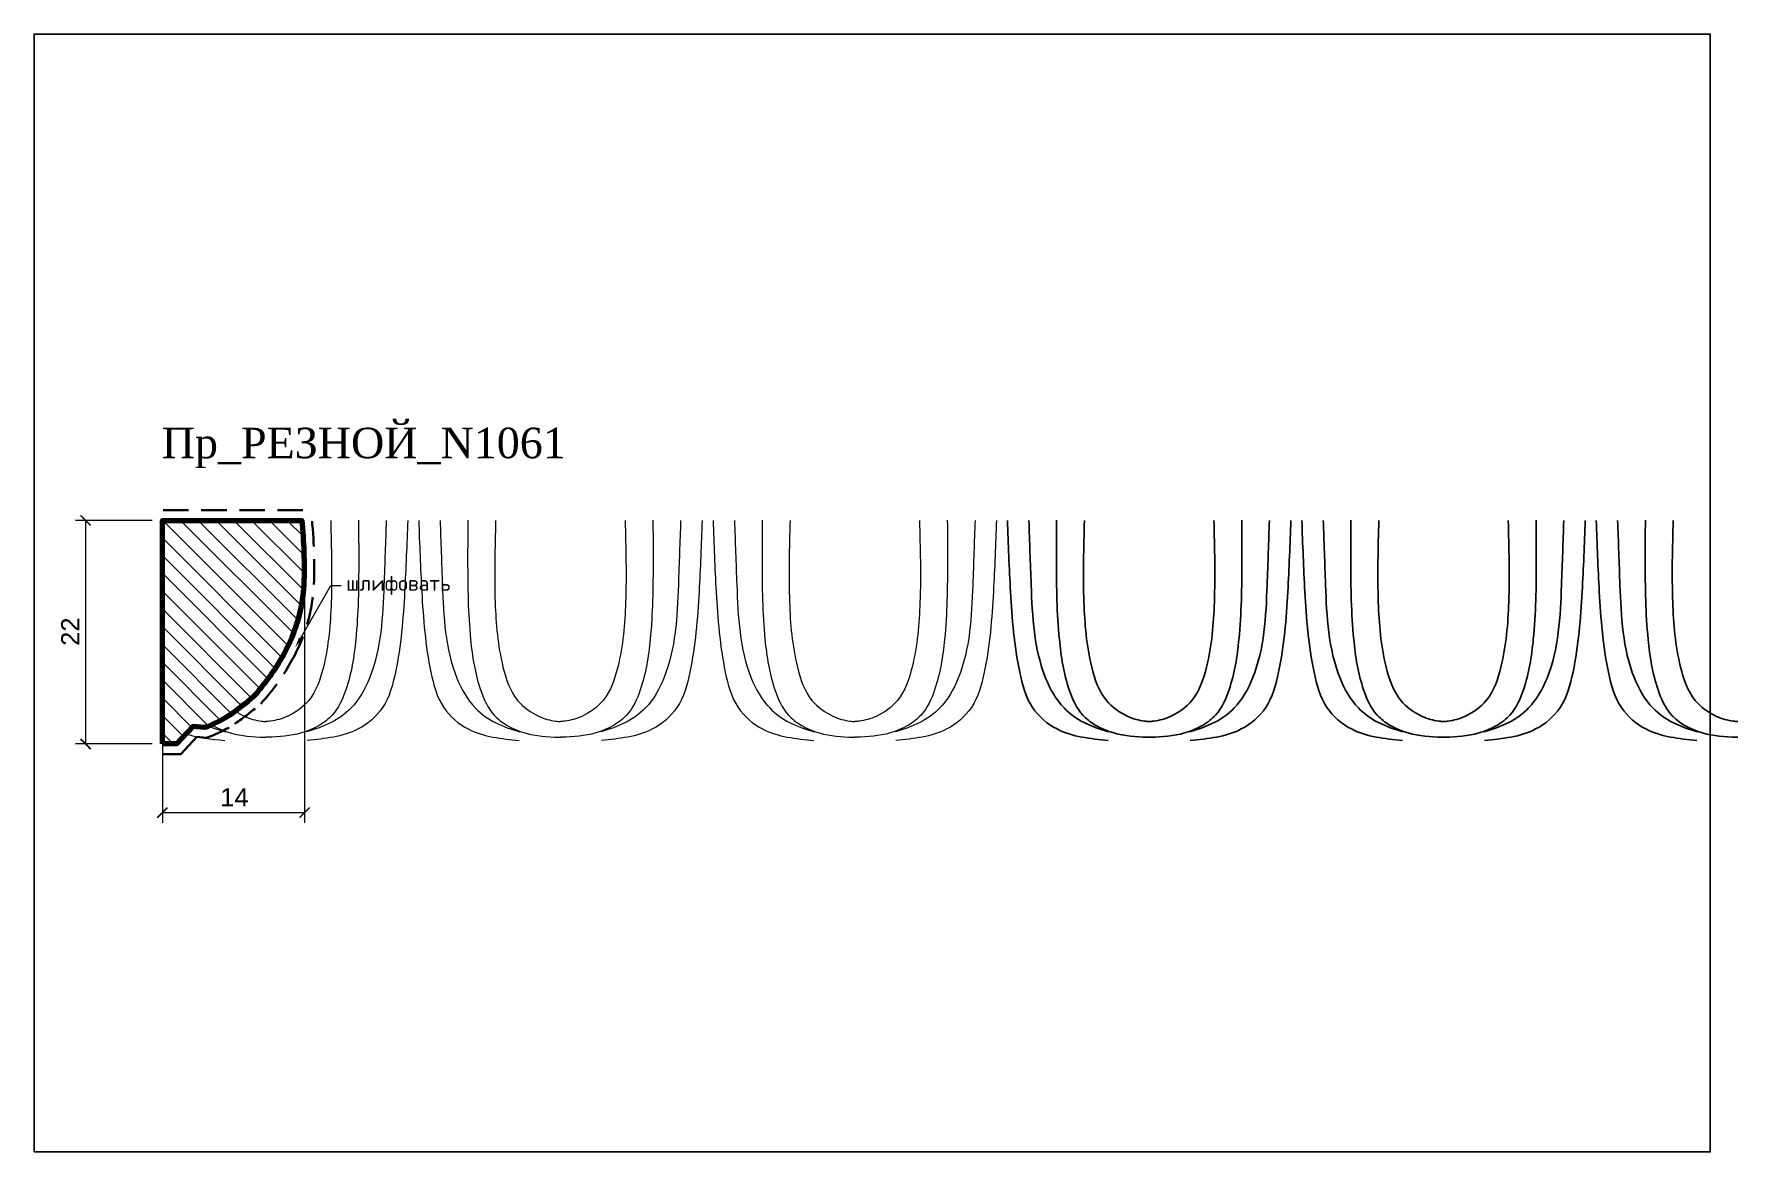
# Model space of a CAD drawing. Header units: millimetres. Extents: x 1287 to 1455, y -2256 to -2146.
import ezdxf
from ezdxf import colors
from ezdxf.entities.mleader import LeaderData, LeaderLine
from ezdxf.math import Vec2, Vec3

# ---------------------------------------------------------------- set-up
doc = ezdxf.new("R2010")
doc.units = ezdxf.units.MM
doc.linetypes.add('HIDDEN', pattern=[0.375, 0.25, -0.125])
for name, color, linetype, lineweight in [('0.05', 7, 'Continuous', 5), ('0.15', 7, 'Continuous', 15), ('линия 50', 1, 'Continuous', 140), ('служебный слой РАЗМЕРЫ', 7, 'Continuous', 9)]:
    doc.layers.add(name, color=color, linetype=linetype, lineweight=lineweight)
doc.layers.add('Outside panel', color=7, linetype='Continuous', lineweight=18, true_color=0x7f5e57)
doc.layers.add('размеры в модели', color=7, linetype='Continuous')
doc.styles.add('ELECT', font='times.ttf')
doc.styles.get("Standard").update_dxf_attribs({"font": 'arial.ttf'})
doc.styles.add('ЕСКД профили текст', font='isocpeur.ttf')
doc.dimstyles.new('M_1', dxfattribs={"dimtxt": 1.8, "dimasz": 1, "dimexe": 1, "dimexo": 1, "dimgap": 0.6, "dimtad": 1, "dimdec": 0, "dimdsep": 46, "dimtxsty": 'Standard', "dimblk": 'ARCHTICK', "dimcen": -5, "dimclrd": 7, "dimclre": 7, "dimclrt": 7, "dimadec": 0, "dimazin": 0, "dimtfac": 1, "dimtdec": 0, "dimtmove": 0, "dimatfit": 3, "dimfxl": 1, "dimtolj": 1, "dimtzin": 0, "dimlwd": 5, "dimlwe": 5, "dimarcsym": 0})

# ---------------------------------------------------------------- blocks, each defined once
blk = doc.blocks.new('_ArchTick')
at = {"color": 0, "linetype": 'ByBlock', "const_width": 0.15}
blk.add_lwpolyline([(-0.5, -0.5), (0.5, 0.5)], dxfattribs=at)
blk = doc.blocks.new('*D3')
at = {"layer": 'Defpoints', "color": 0, "ltscale": 1000, "transparency": 16777216}
for p in [(1313.657217409225, -2198.126096554421), (1299.661149147953, -2213.52042046671), (1313.657217409225, -2222.256359561026)]:
    blk.add_point(p, dxfattribs=at)
at = {"layer": 'размеры в модели', "color": 7, "lineweight": 5, "ltscale": 1000, "transparency": 16777216}
for p, q in [((1313.657217409225, -2199.126096554421), (1313.657217409225, -2223.256359561026)), ((1299.661149147953, -2214.52042046671), (1299.661149147953, -2223.256359561026)), ((1299.661149147953, -2222.256359561026), (1313.657217409225, -2222.256359561026))]:
    blk.add_line(p, q, dxfattribs=at)
at = {"layer": 'размеры в модели', "color": 7, "lineweight": 5, "ltscale": 1000, "transparency": 16777216, "rotation": 180}
blk.add_blockref('_ArchTick', (1299.661149147953, -2222.256359561026), dxfattribs=at)
at = {"layer": 'размеры в модели', "color": 7, "lineweight": 5, "ltscale": 1000, "transparency": 16777216}
blk.add_blockref('_ArchTick', (1313.657217409225, -2222.256359561026), dxfattribs=at)
at = {"layer": 'размеры в модели', "color": 7, "ltscale": 1000, "transparency": 16777216, "insert": (1306.75113534473, -2220.75267606853), "char_height": 1.8, "attachment_point": 5}
blk.add_mtext('\\A1;14', dxfattribs=at)
blk = doc.blocks.new('*D2')
at = {"layer": 'Defpoints', "color": 0, "ltscale": 1000, "transparency": 16777216}
for p in [(1299.661149147953, -2193.498790684594), (1292.102978969921, -2215.498790684594), (1299.661149147953, -2215.498790684594)]:
    blk.add_point(p, dxfattribs=at)
at = {"layer": 'размеры в модели', "color": 7, "lineweight": 5, "ltscale": 1000, "transparency": 16777216}
for p, q in [((1298.661149147953, -2193.498790684594), (1291.102978969921, -2193.498790684594)), ((1292.102978969921, -2193.498790684594), (1292.102978969921, -2215.498790684594)), ((1298.661149147953, -2215.498790684594), (1291.102978969921, -2215.498790684594))]:
    blk.add_line(p, q, dxfattribs=at)
for p, rotation in [((1292.102978969921, -2193.498790684594), 90), ((1292.102978969921, -2215.498790684594), 270)]:
    blk.add_blockref('_ArchTick', p, dxfattribs=dict(at, rotation=rotation))
at = {"layer": 'размеры в модели', "color": 7, "ltscale": 1000, "transparency": 16777216, "insert": (1290.599295477424, -2204.455084322602), "char_height": 1.8, "attachment_point": 5, "rotation": 90}
blk.add_mtext('\\A1;22', dxfattribs=at)

msp = doc.modelspace()

# ---------------------------------------------------------------- hatches: boundary and pattern name
at = {"layer": 'Outside panel', "ltscale": 1000}
h = msp.add_hatch(dxfattribs=at)
h.set_pattern_fill('ANSI31', color=256, scale=9.894831059293374, angle=89.99999999999999)
h.set_pattern_definition([(135, (-308747.4975907406, 91669.59184331397), (-0.874587767590202, -0.8745877675902015), [])])
edge = h.paths.add_edge_path()
edge.add_line((1299.661149147953, -2214.556151865923), (1299.661149147953, -2193.498790684593))
edge.add_line((1299.661149147953, -2193.498790684593), (1313.38001578132, -2193.498790684593))
edge.add_arc((1267.212092422586, -2198.13230536331), 46.39985566287772, -2.0194297122371836, 5.731139854933076, ccw=False)
edge.add_arc((1297.535618284015, -2198.904335016079), 16.07070228329326, 344.4103472739816, 356.92162766387554, ccw=False)
edge.add_arc((1297.359376112054, -2198.807559886875), 16.26653323889572, 330.8918046632115, 344.24884728329124, ccw=False)
edge.add_arc((1292.642424671732, -2196.360223330514), 21.57884496654001, 317.8768190533257, 331.3069871347346, ccw=False)
edge.add_arc((1283.780592050225, -2181.191743493357), 38.69125448646169, 305.4904203497591, 309.99362266527015, ccw=False)
edge.add_arc((1299.646939353839, -2202.438364087197), 12.19448129782392, 290.131429464319, 302.747813472426, ccw=False)
edge.add_line((1303.843972281316, -2213.887830831489), (1302.663984554176, -2213.772944929398))
edge.add_line((1302.663984554176, -2213.772944929398), (1301.036027944177, -2215.498790684593))
edge.add_line((1301.036027944177, -2215.498790684593), (1299.72782987123, -2215.498790684593))

# ---------------------------------------------------------------- linework, layer by layer
at = {"color": 6, "ltscale": 1000}
msp.add_lwpolyline([(1287.031080162746, -2255.646644122131), (1452.031080162746, -2255.646644122131), (1452.031080162746, -2145.646644122131), (1287.031080162746, -2145.646644122131)], close=True, dxfattribs=at)
at = {"color": 7, "ltscale": 1000}
for points in [[(1382.852035114829, -2193.498790684578), (1383.152336064315, -2200.529322514034), (1384.055281775825, -2208.442304440381), (1385.323900072657, -2211.915005115283), (1387.732436258866, -2214.02977081768), (1392.755837854984, -2215.147886998966)], [(1384.96231321507, -2193.498790684578), (1385.187028211363, -2199.842049615181), (1386.610904141617, -2209.017454268076), (1388.424967019873, -2211.962761237999), (1390.388158940998, -2213.393368571371), (1392.80895230878, -2214.319422084678)], [(1408.639102356796, -2193.498790684578), (1408.414387360503, -2199.842049615181), (1406.990511430482, -2209.017454268076), (1405.176448551993, -2211.962761237999), (1403.213256630868, -2213.393368571371), (1400.792463263318, -2214.319422084678)], [(1410.74938045727, -2193.498790684578), (1410.449079507551, -2200.529322514034), (1409.546133796041, -2208.442304440381), (1408.277515499442, -2211.915005115283), (1405.868979313, -2214.02977081768), (1400.845577716882, -2215.147886998966)], [(1411.83209816628, -2193.498790684578), (1412.132399115766, -2200.529322514034), (1413.035344827276, -2208.442304440381), (1414.303963124108, -2211.915005115283), (1416.712499310317, -2214.02977081768), (1421.735900906435, -2215.147886998966)], [(1413.942376266521, -2193.498790684578), (1414.167091262814, -2199.842049615181), (1415.590967193068, -2209.017454268076), (1417.405030071324, -2211.962761237999), (1419.368221992449, -2213.393368571371), (1421.789015360231, -2214.319422084678)], [(1437.619165408712, -2193.498790684578), (1437.394450412652, -2199.842049615181), (1435.970574482399, -2209.017454268076), (1434.156511603909, -2211.962761237999), (1432.193319683018, -2213.393368571371), (1429.772526315235, -2214.319422084678)], [(1439.729443509186, -2193.498790684578), (1439.4291425597, -2200.529322514034), (1438.526196847957, -2208.442304440381), (1437.257578551358, -2211.915005115283), (1434.849042365149, -2214.02977081768), (1429.825640769031, -2215.147886998966)], [(1440.812161218197, -2193.498790684578), (1441.112462167683, -2200.529322514034), (1442.015407879426, -2208.442304440381), (1443.284026176025, -2211.915005115283), (1445.692562362234, -2214.02977081768), (1450.715963958351, -2215.147886998966)], [(1442.922439318438, -2193.498790684578), (1443.147154314731, -2199.842049615181), (1444.571030244984, -2209.017454268076), (1446.385093123241, -2211.962761237999), (1448.348285044365, -2213.393368571371), (1450.769078412148, -2214.319422084678)]]:
    msp.add_spline(points, degree=3, dxfattribs=at)
for points, knots in [([(1387.689536123358, -2193.466607210416), (1387.681152411325, -2194.803976144714), (1387.656601747087, -2198.720295647639), (1387.729515004725, -2204.339379126162), (1388.531726321726, -2209.488593917704), (1389.86566768499, -2212.461143449371), (1391.578539686565, -2213.783386706389), (1393.722838676356, -2214.676255605373), (1395.575578276588, -2214.81669146604), (1396.747612951611, -2214.835137491187), (1396.800707785933, -2214.835838664512)], [0, 0, 0, 0, 0.814305432256845, 2.38459273573661, 3.410301507354235, 3.984109668203167, 4.299908741893971, 4.703424338877881, 5.38246403532919, 5.414697290127206, 5.414697290127206, 5.414697290127206, 5.414697290127206]), ([(1390.429016212987, -2193.506057920531), (1390.3586005746, -2196.195040474777), (1390.232061646468, -2201.02721950227), (1390.727661313311, -2206.999119389875), (1392.131177740925, -2211.158810933252), (1394.37434962863, -2212.767838699991), (1395.930186835405, -2213.237829811129), (1396.648270858273, -2213.284524348113), (1396.800707786166, -2213.289270134308)], [0, 0, 0, 0, 1.633893413137659, 2.936153479963712, 3.662482702281141, 4.197552185634907, 4.544117129315532, 4.637117647619478, 4.637117647619478, 4.637117647619478, 4.637117647619478]), ([(1405.91187944874, -2193.466607210416), (1405.920263160773, -2194.803976144714), (1405.944813824779, -2198.720295647639), (1405.871900567141, -2204.339379126162), (1405.06968925014, -2209.488593917704), (1403.735747886876, -2212.461143449371), (1402.022875885301, -2213.783386706389), (1399.878576895742, -2214.676255605373), (1398.025837295278, -2214.81669146604), (1396.853802620255, -2214.835137491187), (1396.800707785933, -2214.835838664512)], [0, 0, 0, 0, 0.814305432256845, 2.38459273573661, 3.410301507354235, 3.984109668203167, 4.299908741893971, 4.703424338877881, 5.38246403532919, 5.414697290127206, 5.414697290127206, 5.414697290127206, 5.414697290127206]), ([(1403.172399359111, -2193.506057920531), (1403.242814997266, -2196.195040474777), (1403.369353925631, -2201.02721950227), (1402.873754258555, -2206.999119389875), (1401.470237831174, -2211.158810933252), (1399.227065943236, -2212.767838699991), (1397.671228736461, -2213.237829811129), (1396.953144713592, -2213.284524348113), (1396.8007077857, -2213.289270134308)], [0, 0, 0, 0, 1.633893413137659, 2.936153479963712, 3.662482702281141, 4.197552185634907, 4.544117129315532, 4.637117647619478, 4.637117647619478, 4.637117647619478, 4.637117647619478]), ([(1416.669599174809, -2193.466607210416), (1416.661215462544, -2194.803976144714), (1416.636664798538, -2198.720295647639), (1416.709578056176, -2204.339379126162), (1417.511789373177, -2209.488593917704), (1418.845730736441, -2212.461143449371), (1420.558602738016, -2213.783386706389), (1422.702901727807, -2214.676255605373), (1424.555641328039, -2214.81669146604), (1425.727676003062, -2214.835137491187), (1425.780770837384, -2214.835838664512)], [0, 0, 0, 0, 0.814305432256845, 2.38459273573661, 3.410301507354235, 3.984109668203167, 4.299908741893971, 4.703424338877881, 5.38246403532919, 5.414697290127206, 5.414697290127206, 5.414697290127206, 5.414697290127206]), ([(1419.409079264438, -2193.506057920531), (1419.338663626051, -2196.195040474777), (1419.212124697919, -2201.02721950227), (1419.707724364762, -2206.999119389875), (1421.111240792143, -2211.158810933252), (1423.354412680081, -2212.767838699991), (1424.910249886856, -2213.237829811129), (1425.628333909724, -2213.284524348113), (1425.780770837617, -2213.289270134308)], [0, 0, 0, 0, 1.633893413137659, 2.936153479963712, 3.662482702281141, 4.197552185634907, 4.544117129315532, 4.637117647619478, 4.637117647619478, 4.637117647619478, 4.637117647619478]), ([(1434.891942500657, -2193.466607210416), (1434.90032621269, -2194.803976144714), (1434.924876876696, -2198.720295647639), (1434.851963619058, -2204.339379126162), (1434.049752302057, -2209.488593917704), (1432.715810939026, -2212.461143449371), (1431.002938937218, -2213.783386706389), (1428.858639947659, -2214.676255605373), (1427.005900347427, -2214.81669146604), (1425.833865672404, -2214.835137491187), (1425.780770838082, -2214.835838664512)], [0, 0, 0, 0, 0.814305432256845, 2.38459273573661, 3.410301507354235, 3.984109668203167, 4.299908741893971, 4.703424338877881, 5.38246403532919, 5.414697290127206, 5.414697290127206, 5.414697290127206, 5.414697290127206]), ([(1432.152462411028, -2193.506057920531), (1432.222878049182, -2196.195040474777), (1432.349416977548, -2201.02721950227), (1431.853817310704, -2206.999119389875), (1430.450300883091, -2211.158810933252), (1428.207128995386, -2212.767838699991), (1426.651291788377, -2213.237829811129), (1425.933207765742, -2213.284524348113), (1425.780770837617, -2213.289270134308)], [0, 0, 0, 0, 1.633893413137659, 2.936153479963712, 3.662482702281141, 4.197552185634907, 4.544117129315532, 4.637117647619478, 4.637117647619478, 4.637117647619478, 4.637117647619478]), ([(1445.649662226726, -2193.466607210416), (1445.641278514693, -2194.803976144714), (1445.616727850687, -2198.720295647639), (1445.689641108325, -2204.339379126162), (1446.491852425326, -2209.488593917704), (1447.825793788357, -2212.461143449371), (1449.538665790165, -2213.783386706389), (1451.682964779724, -2214.676255605373), (1453.535704379956, -2214.81669146604), (1454.707739054978, -2214.835137491187), (1454.760833889301, -2214.835838664512)], [0, 0, 0, 0, 0.814305432256845, 2.38459273573661, 3.410301507354235, 3.984109668203167, 4.299908741893971, 4.703424338877881, 5.38246403532919, 5.414697290127206, 5.414697290127206, 5.414697290127206, 5.414697290127206]), ([(1448.389142316355, -2193.506057920531), (1448.318726678201, -2196.195040474777), (1448.192187749835, -2201.02721950227), (1448.687787416678, -2206.999119389875), (1450.091303844292, -2211.158810933252), (1452.334475731997, -2212.767838699991), (1453.890312939006, -2213.237829811129), (1454.608396961641, -2213.284524348113), (1454.760833889766, -2213.289270134308)], [0, 0, 0, 0, 1.633893413137659, 2.936153479963712, 3.662482702281141, 4.197552185634907, 4.544117129315532, 4.637117647619478, 4.637117647619478, 4.637117647619478, 4.637117647619478])]:
    msp.add_open_spline(points, degree=3, knots=knots, dxfattribs=at)
at = {"layer": '0.05', "color": 5, "ltscale": 1000}
msp.add_open_spline([(1300.749346968307, -2193.466607210416), (1300.74927971762, -2193.477335034884), (1300.749212466933, -2193.488062859353), (1300.749145220787, -2193.498790684578)], degree=3, dxfattribs=at)
at = {"layer": '0.15', "color": 7, "ltscale": 1000}
for points, knots in [([(1318.971690294155, -2193.466607210416), (1318.98007400642, -2194.803976144714), (1319.004624670426, -2198.720295647639), (1318.931711412788, -2204.339379126162), (1318.129500095787, -2209.488593917704), (1316.795558732523, -2212.461143449371), (1315.082686730948, -2213.783386706389), (1312.938387741156, -2214.676255605373), (1311.085648140925, -2214.81669146604), (1309.913613465902, -2214.835137491187), (1309.86051863158, -2214.835838664512)], [0, 0, 0, 0, 0.814305432256845, 2.38459273573661, 3.410301507354235, 3.984109668203167, 4.299908741893971, 4.703424338877881, 5.38246403532919, 5.414697290127206, 5.414697290127206, 5.414697290127206, 5.414697290127206]), ([(1316.232210204525, -2193.506057920531), (1316.302625842913, -2196.195040474777), (1316.429164771045, -2201.02721950227), (1315.933565104202, -2206.999119389875), (1314.530048676821, -2211.158810933252), (1312.286876788883, -2212.767838699991), (1310.731039582108, -2213.237829811129), (1310.012955559239, -2213.284524348113), (1309.860518631347, -2213.289270134308)], [0, 0, 0, 0, 1.633893413137659, 2.936153479963712, 3.662482702281141, 4.197552185634907, 4.544117129315532, 4.637117647619478, 4.637117647619478, 4.637117647619478, 4.637117647619478]), ([(1329.729410020223, -2193.466607210416), (1329.721026308191, -2194.803976144714), (1329.696475644185, -2198.720295647639), (1329.769388901823, -2204.339379126162), (1330.571600218824, -2209.488593917704), (1331.905541582088, -2212.461143449371), (1333.618413583663, -2213.783386706389), (1335.762712573222, -2214.676255605373), (1337.615452173686, -2214.81669146604), (1338.787486848709, -2214.835137491187), (1338.840581683031, -2214.835838664512)], [0, 0, 0, 0, 0.814305432256845, 2.38459273573661, 3.410301507354235, 3.984109668203167, 4.299908741893971, 4.703424338877881, 5.38246403532919, 5.414697290127206, 5.414697290127206, 5.414697290127206, 5.414697290127206]), ([(1332.468890109853, -2193.506057920531), (1332.398474471698, -2196.195040474777), (1332.271935543333, -2201.02721950227), (1332.767535210409, -2206.999119389875), (1334.17105163779, -2211.158810933252), (1336.414223525728, -2212.767838699991), (1337.970060732503, -2213.237829811129), (1338.688144755371, -2213.284524348113), (1338.840581683264, -2213.289270134308)], [0, 0, 0, 0, 1.633893413137659, 2.936153479963712, 3.662482702281141, 4.197552185634907, 4.544117129315532, 4.637117647619478, 4.637117647619478, 4.637117647619478, 4.637117647619478]), ([(1347.951753345606, -2193.466607210416), (1347.960137057638, -2194.803976144714), (1347.984687721877, -2198.720295647639), (1347.911774464239, -2204.339379126162), (1347.109563147238, -2209.488593917704), (1345.775621783974, -2212.461143449371), (1344.062749782399, -2213.783386706389), (1341.918450792607, -2214.676255605373), (1340.065711192376, -2214.81669146604), (1338.893676517353, -2214.835137491187), (1338.840581683031, -2214.835838664512)], [0, 0, 0, 0, 0.814305432256845, 2.38459273573661, 3.410301507354235, 3.984109668203167, 4.299908741893971, 4.703424338877881, 5.38246403532919, 5.414697290127206, 5.414697290127206, 5.414697290127206, 5.414697290127206]), ([(1345.212273255976, -2193.506057920531), (1345.282688894364, -2196.195040474777), (1345.409227822496, -2201.02721950227), (1344.913628155653, -2206.999119389875), (1343.510111728039, -2211.158810933252), (1341.266939840334, -2212.767838699991), (1339.711102633559, -2213.237829811129), (1338.99301861069, -2213.284524348113), (1338.840581682798, -2213.289270134308)], [0, 0, 0, 0, 1.633893413137659, 2.936153479963712, 3.662482702281141, 4.197552185634907, 4.544117129315532, 4.637117647619478, 4.637117647619478, 4.637117647619478, 4.637117647619478]), ([(1358.709473071674, -2193.466607210416), (1358.701089359642, -2194.803976144714), (1358.676538695636, -2198.720295647639), (1358.749451953274, -2204.339379126162), (1359.551663270275, -2209.488593917704), (1360.885604633306, -2212.461143449371), (1362.598476635114, -2213.783386706389), (1364.742775624673, -2214.676255605373), (1366.595515224904, -2214.81669146604), (1367.767549899927, -2214.835137491187), (1367.820644734482, -2214.835838664512)], [0, 0, 0, 0, 0.814305432256845, 2.38459273573661, 3.410301507354235, 3.984109668203167, 4.299908741893971, 4.703424338877881, 5.38246403532919, 5.414697290127206, 5.414697290127206, 5.414697290127206, 5.414697290127206]), ([(1361.448953161304, -2193.506057920531), (1361.378537523149, -2196.195040474777), (1361.251998594784, -2201.02721950227), (1361.74759826186, -2206.999119389875), (1363.151114689241, -2211.158810933252), (1365.394286577179, -2212.767838699991), (1366.950123783954, -2213.237829811129), (1367.668207806822, -2213.284524348113), (1367.820644734715, -2213.289270134308)], [0, 0, 0, 0, 1.633893413137659, 2.936153479963712, 3.662482702281141, 4.197552185634907, 4.544117129315532, 4.637117647619478, 4.637117647619478, 4.637117647619478, 4.637117647619478]), ([(1376.931816397289, -2193.466607210416), (1376.940200109322, -2194.803976144714), (1376.964750773328, -2198.720295647639), (1376.89183751569, -2204.339379126162), (1376.089626198689, -2209.488593917704), (1374.755684835658, -2212.461143449371), (1373.04281283385, -2213.783386706389), (1370.898513844291, -2214.676255605373), (1369.045774244059, -2214.81669146604), (1367.873739569037, -2214.835137491187), (1367.820644734482, -2214.835838664512)], [0, 0, 0, 0, 0.814305432256845, 2.38459273573661, 3.410301507354235, 3.984109668203167, 4.299908741893971, 4.703424338877881, 5.38246403532919, 5.414697290127206, 5.414697290127206, 5.414697290127206, 5.414697290127206]), ([(1374.19233630766, -2193.506057920531), (1374.262751945815, -2196.195040474777), (1374.38929087418, -2201.02721950227), (1373.893691207104, -2206.999119389875), (1372.490174779723, -2211.158810933252), (1370.247002891785, -2212.767838699991), (1368.69116568501, -2213.237829811129), (1367.973081662141, -2213.284524348113), (1367.820644734249, -2213.289270134308)], [0, 0, 0, 0, 1.633893413137659, 2.936153479963712, 3.662482702281141, 4.197552185634907, 4.544117129315532, 4.637117647619478, 4.637117647619478, 4.637117647619478, 4.637117647619478]), ([(1306.828620185315, -2212.269091720358), (1307.124068182598, -2212.467829867106), (1307.946952200666, -2212.922744079886), (1308.989997680586, -2213.237829811129), (1309.708081703222, -2213.284524348113), (1309.860518631347, -2213.289270134308)], [3.983714727497949, 3.983714727497949, 3.983714727497949, 3.983714727497949, 4.197552185634907, 4.544117129315532, 4.637117647619478, 4.637117647619478, 4.637117647619478, 4.637117647619478]), ([(1304.515486197019, -2213.618821401658), (1304.52734183316, -2213.626070215963), (1305.109729379586, -2213.979665077481), (1306.782649521305, -2214.676255605373), (1308.635389121537, -2214.81669146604), (1309.807423796559, -2214.835137491187), (1309.860518630881, -2214.835838664512)], [4.291508344210083, 4.291508344210083, 4.291508344210083, 4.291508344210083, 4.299908741893971, 4.703424338877881, 5.38246403532919, 5.414697290127206, 5.414697290127206, 5.414697290127206, 5.414697290127206])]:
    msp.add_open_spline(points, degree=3, knots=knots, dxfattribs=at)
for points in [[(1321.698913202443, -2193.498790684578), (1321.47419820615, -2199.842049615181), (1320.050322275896, -2209.017454268076), (1318.23625939764, -2211.962761237999), (1316.273067476515, -2213.393368571371), (1313.852274108733, -2214.319422084678)], [(1323.809191302684, -2193.498790684578), (1323.508890353198, -2200.529322514034), (1322.605944641688, -2208.442304440381), (1321.337326344856, -2211.915005115283), (1318.928790158647, -2214.02977081768), (1313.905388562529, -2215.147886998966)], [(1324.891909011694, -2193.498790684578), (1325.192209961413, -2200.529322514034), (1326.095155672923, -2208.442304440381), (1327.363773969522, -2211.915005115283), (1329.772310155964, -2214.02977081768), (1334.795711752082, -2215.147886998966)], [(1327.002187112168, -2193.498790684578), (1327.226902108461, -2199.842049615181), (1328.650778038482, -2209.017454268076), (1330.464840916971, -2211.962761237999), (1332.428032838096, -2213.393368571371), (1334.848826205645, -2214.319422084678)], [(1350.678976253894, -2193.498790684578), (1350.454261257601, -2199.842049615181), (1349.030385327347, -2209.017454268076), (1347.216322449091, -2211.962761237999), (1345.253130527966, -2213.393368571371), (1342.832337160184, -2214.319422084678)], [(1352.789254354135, -2193.498790684578), (1352.488953404649, -2200.529322514034), (1351.586007693139, -2208.442304440381), (1350.317389396307, -2211.915005115283), (1347.908853210098, -2214.02977081768), (1342.88545161398, -2215.147886998966)], [(1353.871972063145, -2193.498790684578), (1354.172273012631, -2200.529322514034), (1355.075218724374, -2208.442304440381), (1356.343837020973, -2211.915005115283), (1358.752373207182, -2214.02977081768), (1363.775774803533, -2215.147886998966)], [(1355.982250163619, -2193.498790684578), (1356.206965159912, -2199.842049615181), (1357.630841089933, -2209.017454268076), (1359.444903968422, -2211.962761237999), (1361.408095889314, -2213.393368571371), (1363.828889257096, -2214.319422084678)], [(1379.659039305345, -2193.498790684578), (1379.434324309052, -2199.842049615181), (1378.010448379031, -2209.017454268076), (1376.196385500542, -2211.962761237999), (1374.23319357965, -2213.393368571371), (1371.812400211867, -2214.319422084678)], [(1381.769317405819, -2193.498790684578), (1381.469016456333, -2200.529322514034), (1380.56607074459, -2208.442304440381), (1379.297452447991, -2211.915005115283), (1376.888916261782, -2214.02977081768), (1371.865514665431, -2215.147886998966)]]:
    msp.add_spline(points, degree=3, dxfattribs=at)
for points in [[(1304.22009179246, -2213.742861019695), (1304.758810643278, -2213.960764156378), (1305.313786898561, -2214.140093120528), (1305.868763153729, -2214.319422084678)], [(1301.966598583789, -2214.512264767152), (1303.186417113928, -2214.901565529013), (1304.501032906988, -2215.02472626396), (1305.815648699932, -2215.147886998966)]]:
    msp.add_open_spline(points, degree=3, dxfattribs=at)
at = {"layer": 'линия 50', "color": 7}
msp.add_lwpolyline([(1299.661149147953, -2215.498790684593), (1299.661149147953, -2193.498790684593), (1313.38001578132, -2193.498790684593, -0.03383113770298028), (1313.583130745272, -2199.767362063198, -0.05464505340207342), (1313.01509737159, -2203.223269960668, -0.05834717031172601), (1311.571489322519, -2206.720583437011, -0.05866733253936647), (1308.647551875383, -2210.833732002735, -0.01965145590087497), (1306.243451030863, -2212.694650345773, -0.05510503543023984), (1303.843972281316, -2213.887830831489), (1302.663984554176, -2213.772944929398), (1301.036027944177, -2215.498790684593)], format="xyb", close=True, dxfattribs=at)
at = {"layer": 'линия 50', "color": 1, "linetype": 'HIDDEN', "lineweight": 30, "ltscale": 10, "true_color": 0xff0909}
msp.add_lwpolyline([(1299.741877368473, -2192.498790684593), (1314.275983349999, -2192.498790684593, -0.03866205620042549), (1314.582186328185, -2199.811745815532, -0.05480282712529549), (1313.97792960703, -2203.493373564881, -0.05831481516784373), (1312.446960492638, -2207.20386667311, -0.05939651356198019), (1309.342738155912, -2211.555741405056, -0.02023226347688064), (1306.804782859279, -2213.522569655019, -0.05998229096128561), (1303.969342563938, -2214.90476562125), (1303.055022947487, -2214.815745683562), (1301.467439453347, -2216.498790684593), (1299.741877368473, -2216.498790684593)], format="xyb", dxfattribs=at)

# ---------------------------------------------------------------- texts
at = {"color": 7, "ltscale": 1000, "style": 'ELECT'}
msp.add_text('Пр_РЕЗНОЙ_N1061', height=3, dxfattribs=at).set_placement((1299.596907448486, -2187.381343928384))

# ---------------------------------------------------------------- dimensions: what is measured, and where the dimension line sits
at = {"layer": 'размеры в модели', "color": 5, "ltscale": 1000}
dim = msp.add_linear_dim(base=(1292.102978969921, -2215.498790684594), p1=(1299.661149147953, -2193.498790684593), p2=(1299.661149147953, -2215.498790684593), angle=90, dimstyle='M_1', dxfattribs=at)
dim.commit()
dim.dimension.update_dxf_attribs({"geometry": '*D2', "text_midpoint": (1292.102978969921, -2204.455084322602), "dimtype": 128})
dim = msp.add_linear_dim(base=(1313.657217409225, -2222.256359561026), p1=(1299.661149147953, -2213.52042046671), p2=(1313.657217409225, -2198.126096554421), dimstyle='M_1', dxfattribs=at)
dim.commit()
dim.dimension.update_dxf_attribs({"geometry": '*D3', "text_midpoint": (1306.75113534473, -2222.256359561026), "dimtype": 128})

# ---------------------------------------------------------------- leaders
at = {"layer": 'служебный слой РАЗМЕРЫ'}
ml = msp.add_multileader_mtext('Standard', dxfattribs=at)
ml.set_content('\\A1;шлифовать', color=256, style='ЕСКД профили текст')
ml.set_leader_properties(color=256, linetype='ByLayer', lineweight=-1)
ml.build(insert=Vec2(0, 0))
ml.multileader.update_dxf_attribs({"dogleg_length": 1, "arrow_head_size": 1})
ctx = ml.context
ctx.base_point, ctx.char_height, ctx.arrow_head_size, ctx.landing_gap_size, ctx.plane_origin = Vec3(1317.259521908589, -2199.905005584544), 1.5, 1, 0.5, Vec3(1330.73486351885, -2173.73637329074)
notes = []
notes.append((ctx, [(1, (1, 1, 0), (1316.259521908589, -2199.905005584544), (1, 0), 1, [(0, [(1312.747723659264, -2205.982848788481)], 0, [])])]))
ctx.mtext.insert, ctx.mtext.flow_direction = Vec3(1317.759521908589, -2198.930005584538), 5
for ctx, leaders in notes:
    for number, flags, end, landing, length, lines in leaders:
        leader = LeaderData()
        leader.index, (leader.has_last_leader_line, leader.has_dogleg_vector, leader.attachment_direction) = number, flags
        leader.last_leader_point, leader.dogleg_vector, leader.dogleg_length = Vec3(end), Vec3(landing), length
        for number, points, colour, breaks in lines:
            line = LeaderLine()
            line.index, line.vertices, line.color, line.breaks = number, Vec3.list(points), colors.encode_raw_color(colour), breaks
            leader.lines.append(line)
        ctx.leaders.append(leader)

doc.saveas('drawing.dxf')
